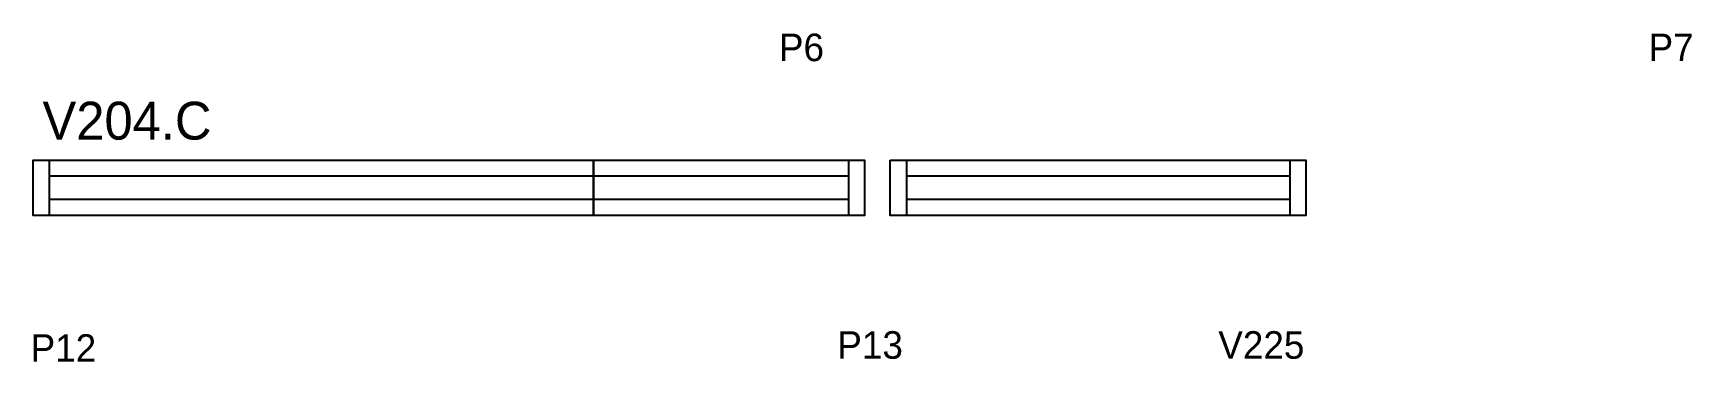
# Model space of a CAD drawing. Header units: metres. Extents: x 2122 to 2844, y 17380 to 17523.
import ezdxf

# ---------------------------------------------------------------- set-up
doc = ezdxf.new("R2010")
doc.units = ezdxf.units.M
for name, color, linetype in [('5', 7, 'Continuous'), ('NOMENCLATURA', 7, 'Continuous'), ('Painéis', 7, 'Continuous'), ('SARR_2.2x7', 7, 'Continuous')]:
    doc.layers.add(name, color=color, linetype=linetype)

msp = doc.modelspace()

# ---------------------------------------------------------------- linework, layer by layer
at = {"layer": 'Painéis', "color": 7, "lineweight": 25}
for points in [[(2366.09, 17443.95), (2122.09, 17443.95), (2122.09, 17467.95), (2366.09, 17467.95)], [(2366.09, 17467.95), (2484.09, 17467.95), (2484.09, 17443.95), (2366.09, 17443.95)], [(2495.34, 17467.95), (2676.34, 17467.95), (2676.34, 17443.95), (2495.34, 17443.95)]]:
    msp.add_lwpolyline(points, close=True, dxfattribs=at)
at = {"layer": 'SARR_2.2x7', "color": 7, "lineweight": 25}
for p, q in [((2129.09, 17467.95), (2129.09, 17443.95)), ((2477.09, 17467.95), (2477.09, 17443.95)), ((2502.34, 17467.95), (2502.34, 17443.95)), ((2669.34, 17467.95), (2669.34, 17443.95)), ((2366.09, 17460.95), (2129.09, 17460.95)), ((2477.09, 17460.95), (2366.09, 17460.95)), ((2669.34, 17460.95), (2502.34, 17460.95)), ((2129.09, 17450.95), (2366.09, 17450.95)), ((2366.09, 17450.95), (2477.09, 17450.95)), ((2502.34, 17450.95), (2669.34, 17450.95))]:
    msp.add_line(p, q, dxfattribs=at)

# ---------------------------------------------------------------- texts
at = {"layer": '5', "color": 7, "lineweight": 25}
for s, p in [('P6', (2446.84, 17511.08)), ('P7', (2825.55, 17511.08)), ('P13', (2472.27, 17381.54)), ('V225', (2638.17, 17381.54)), ('P12', (2120.98, 17380.21))]:
    msp.add_text(s, height=12, dxfattribs=at).set_placement(p)
at = {"layer": 'NOMENCLATURA', "color": 7, "lineweight": 25}
msp.add_text('V204.C', height=16.5, dxfattribs=at).set_placement((2126.15, 17476.92))

doc.saveas('drawing.dxf')
